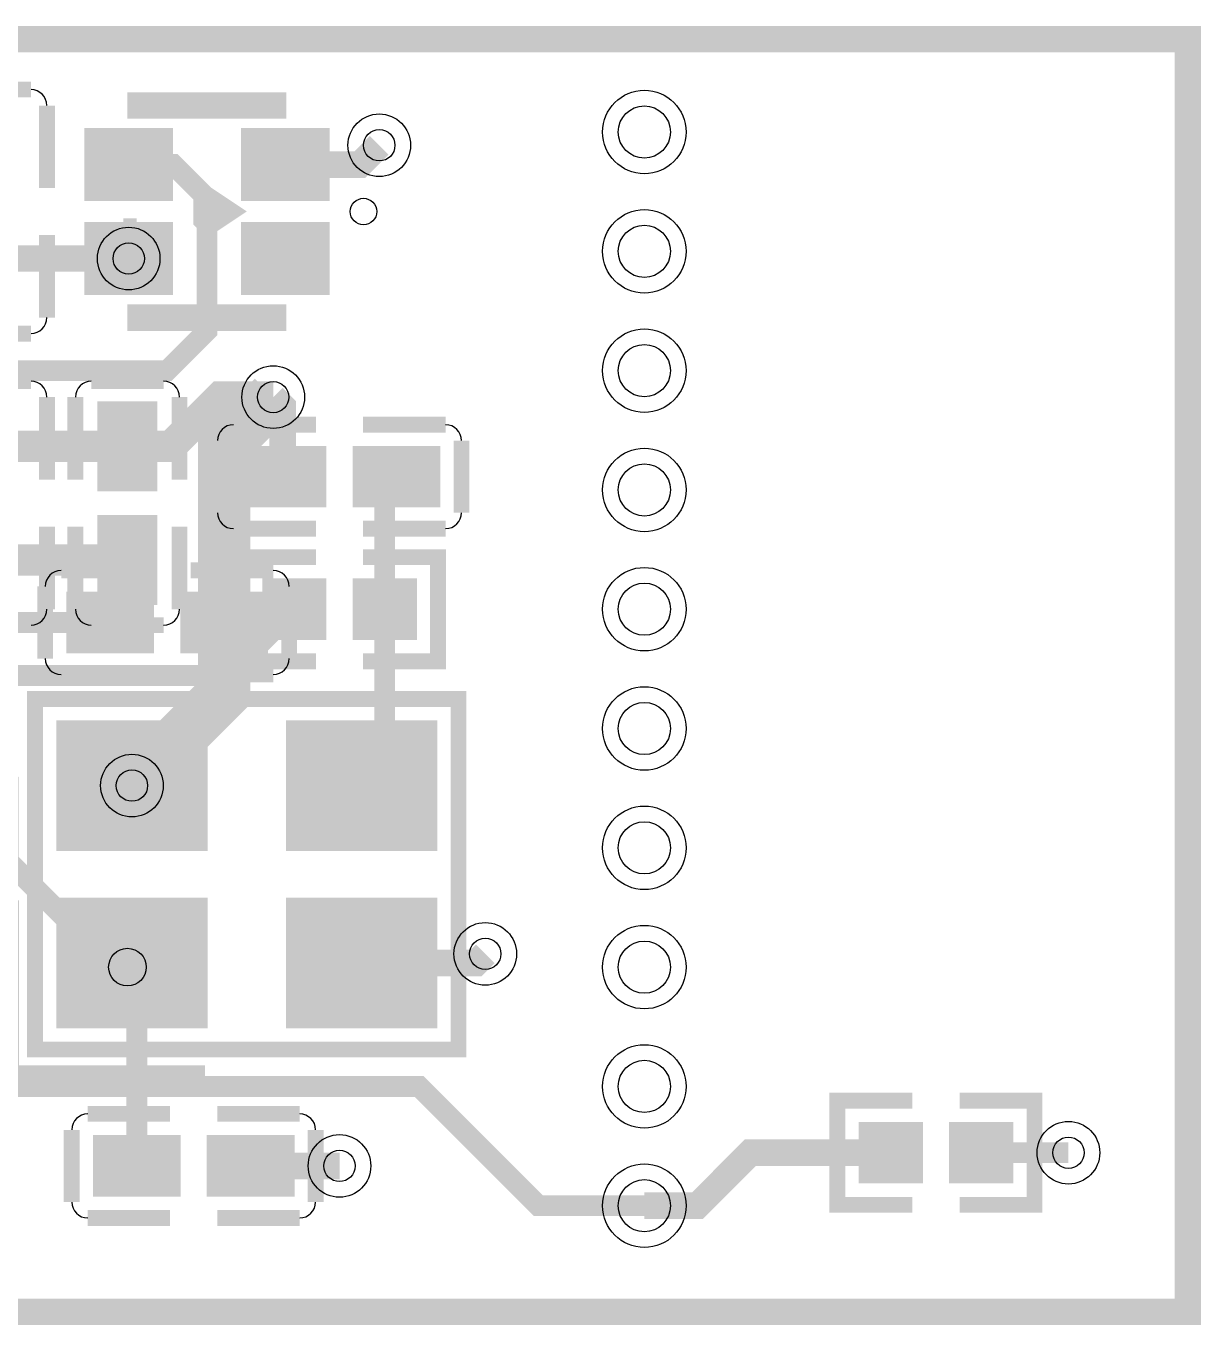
# Model space of a CAD drawing. Header units: millimetres. Extents: x -14 to 27.6, y -5.2 to 7.2.
# Drawn here: x 16.3 to 27.56, y -5.21 to 7.24 of the extents above; entities that cross this region are included whole.
import ezdxf

# ---------------------------------------------------------------- set-up
doc = ezdxf.new("R2010")
doc.units = ezdxf.units.MM
for name, color, linetype, true_color in [('BoardOutLine', 7, 'Continuous', 0xff00ff), ('BottomLayer', 7, 'Continuous', 0x0000ff), ('BottomPasteMaskLayer', 7, 'Continuous', 0x800000), ('BottomSilkLayer', 7, 'Continuous', 0x66cc33), ('BottomSolderMaskLayer', 7, 'Continuous', 0xaa00ff), ('Document', 7, 'Continuous', 0xffffff), ('Hole', 7, 'Continuous', 0x222222), ('Multi-Layer', 7, 'Continuous', 0xc0c0c0), ('TopLayer', 7, 'Continuous', 0xff0000), ('TopPasteMaskLayer', 7, 'Continuous', 0x808080), ('TopSilkLayer', 7, 'Continuous', 0xffcc00), ('TopSolderMaskLayer', 7, 'Continuous', 0x800080)]:
    doc.layers.add(name, color=color, linetype=linetype, true_color=true_color)

msp = doc.modelspace()

# ---------------------------------------------------------------- hatches: boundary and pattern name
at = {"layer": 'BottomLayer'}
for points in [[(17.503, 1.254), (17.503, 1.794), (16.713, 1.794), (16.713, 1.254)], [(17.803, 1.254), (17.803, 1.794), (18.593, 1.794), (18.593, 1.254)]]:
    msp.add_hatch(color=256, dxfattribs=at).paths.add_polyline_path(points)
at = {"layer": 'BottomPasteMaskLayer'}
for points in [[(16.873, 1.749), (16.873, 1.299), (16.923, 1.249), (17.403, 1.249), (17.473, 1.299), (17.473, 1.749), (17.403, 1.799), (16.923, 1.799)], [(17.833, 1.749), (17.833, 1.299), (17.903, 1.249), (18.383, 1.249), (18.433, 1.299), (18.433, 1.749), (18.383, 1.799), (17.903, 1.799)]]:
    msp.add_hatch(color=256, dxfattribs=at).paths.add_polyline_path(points)
at = {"layer": 'BottomSolderMaskLayer'}
for points in [[(17.528, 1.229), (17.528, 1.819), (16.688, 1.819), (16.688, 1.229)], [(17.778, 1.229), (17.778, 1.819), (18.619, 1.819), (18.619, 1.229)]]:
    msp.add_hatch(color=256, dxfattribs=at).paths.add_polyline_path(points)
at = {"layer": 'Document'}
for points in [[(19.121, 5.827), (18.486, 5.827), (18.486, 5.954), (19.121, 5.954)], [(17.907, 5.588), (17.907, 5.334), (18.034, 5.207), (18.415, 5.461), (18.034, 5.715)], [(17.613, 5.016), (17.613, 5.143), (17.359, 5.143), (17.359, 5.397), (17.232, 5.397), (17.232, 5.143), (16.978, 5.143), (16.978, 5.016), (17.232, 5.016), (17.232, 4.762), (17.359, 4.762), (17.359, 5.016)]]:
    msp.add_hatch(color=256, dxfattribs=at).paths.add_polyline_path(points)
at = {"layer": 'TopLayer'}
for points in [[(17.684, 5.586), (16.884, 5.586), (16.884, 6.236), (17.684, 6.236)], [(19.184, 5.586), (18.384, 5.586), (18.384, 6.236), (19.184, 6.236)], [(17.684, 4.686), (16.884, 4.686), (16.884, 5.336), (17.684, 5.336)], [(19.184, 4.686), (18.384, 4.686), (18.384, 5.336), (19.184, 5.336)], [(17.542, 2.817), (17.002, 2.817), (17.002, 3.607), (17.542, 3.607)], [(19.154, 2.651), (19.154, 3.191), (18.364, 3.191), (18.364, 2.651)], [(19.454, 2.651), (19.454, 3.191), (20.244, 3.191), (20.244, 2.651)], [(17.542, 2.517), (17.002, 2.517), (17.002, 1.727), (17.542, 1.727)], [(19.154, 1.921), (19.154, 1.381), (18.588, 1.381), (18.588, 1.921)], [(19.454, 1.921), (19.454, 1.381), (20.02, 1.381), (20.02, 1.921)], [(18.015, 0.561), (18.015, -0.639), (16.615, -0.639), (16.615, 0.561)], [(18.815, 0.561), (18.815, -0.639), (20.215, -0.639), (20.215, 0.561)], [(18.015, -2.339), (18.015, -1.139), (16.615, -1.139), (16.615, -2.339)], [(18.815, -2.339), (18.815, -1.139), (20.215, -1.139), (20.215, -2.339)], [(24.869, -3.826), (24.869, -3.286), (24.303, -3.286), (24.303, -3.826)], [(25.169, -3.826), (25.169, -3.286), (25.735, -3.286), (25.735, -3.826)], [(17.757, -3.413), (17.757, -3.953), (16.967, -3.953), (16.967, -3.413)], [(18.057, -3.413), (18.057, -3.953), (18.847, -3.953), (18.847, -3.413)]]:
    msp.add_hatch(color=256, dxfattribs=at).paths.add_polyline_path(points)
at = {"layer": 'TopPasteMaskLayer'}
for points in [[(17.684, 5.586), (16.884, 5.586), (16.884, 6.236), (17.684, 6.236)], [(19.184, 5.586), (18.384, 5.586), (18.384, 6.236), (19.184, 6.236)], [(17.684, 4.686), (16.884, 4.686), (16.884, 5.336), (17.684, 5.336)], [(19.184, 4.686), (18.384, 4.686), (18.384, 5.336), (19.184, 5.336)], [(17.047, 3.447), (17.497, 3.447), (17.547, 3.397), (17.547, 2.917), (17.497, 2.847), (17.047, 2.847), (16.997, 2.917), (16.997, 3.397)], [(19.124, 3.146), (19.124, 2.696), (19.054, 2.646), (18.574, 2.646), (18.524, 2.696), (18.524, 3.146), (18.574, 3.196), (19.054, 3.196)], [(20.084, 3.146), (20.084, 2.696), (20.034, 2.646), (19.554, 2.646), (19.484, 2.696), (19.484, 3.146), (19.554, 3.196), (20.034, 3.196)], [(17.047, 2.487), (17.497, 2.487), (17.547, 2.417), (17.547, 1.937), (17.497, 1.887), (17.047, 1.887), (16.997, 1.937), (16.997, 2.417)], [(19.169, 1.881), (19.169, 1.421), (19.129, 1.381), (18.628, 1.381), (18.588, 1.421), (18.588, 1.881), (18.628, 1.921), (19.129, 1.921)], [(19.439, 1.881), (19.439, 1.421), (19.479, 1.381), (19.98, 1.381), (20.02, 1.421), (20.02, 1.881), (19.98, 1.921), (19.479, 1.921)], [(18.015, 0.561), (18.015, -0.639), (16.615, -0.639), (16.615, 0.561)], [(18.815, 0.561), (18.815, -0.639), (20.215, -0.639), (20.215, 0.561)], [(18.015, -2.339), (18.015, -1.139), (16.615, -1.139), (16.615, -2.339)], [(18.815, -2.339), (18.815, -1.139), (20.215, -1.139), (20.215, -2.339)], [(24.884, -3.786), (24.884, -3.326), (24.844, -3.286), (24.343, -3.286), (24.303, -3.326), (24.303, -3.786), (24.343, -3.826), (24.844, -3.826)], [(25.154, -3.786), (25.154, -3.326), (25.194, -3.286), (25.695, -3.286), (25.735, -3.326), (25.735, -3.786), (25.695, -3.826), (25.194, -3.826)], [(17.127, -3.908), (17.127, -3.458), (17.177, -3.408), (17.657, -3.408), (17.727, -3.458), (17.727, -3.908), (17.657, -3.958), (17.177, -3.958)], [(18.087, -3.908), (18.087, -3.458), (18.157, -3.408), (18.637, -3.408), (18.687, -3.458), (18.687, -3.908), (18.637, -3.958), (18.157, -3.958)]]:
    msp.add_hatch(color=256, dxfattribs=at).paths.add_polyline_path(points)
at = {"layer": 'TopSilkLayer'}
msp.add_hatch(color=256, dxfattribs=at).paths.add_polyline_path([(17.905, 5.591), (17.905, 5.337), (18.032, 5.21), (18.413, 5.464), (18.032, 5.718)])
at = {"layer": 'TopSolderMaskLayer'}
for points in [[(17.709, 5.561), (16.859, 5.561), (16.859, 6.261), (17.709, 6.261)], [(19.209, 5.561), (18.359, 5.561), (18.359, 6.261), (19.209, 6.261)], [(17.709, 4.661), (16.859, 4.661), (16.859, 5.361), (17.709, 5.361)], [(19.209, 4.661), (18.359, 4.661), (18.359, 5.361), (19.209, 5.361)], [(17.559, 2.78), (16.985, 2.78), (16.985, 3.644), (17.559, 3.644)], [(19.179, 2.626), (19.179, 3.216), (18.339, 3.216), (18.339, 2.626)], [(19.429, 2.626), (19.429, 3.216), (20.27, 3.216), (20.27, 2.626)], [(17.559, 2.554), (16.985, 2.554), (16.985, 1.69), (17.559, 1.69)], [(19.179, 1.946), (19.179, 1.356), (18.563, 1.356), (18.563, 1.946)], [(19.429, 1.946), (19.429, 1.356), (20.045, 1.356), (20.045, 1.946)], [(18.04, 0.587), (18.04, -0.664), (16.59, -0.664), (16.59, 0.587)], [(18.79, 0.587), (18.79, -0.664), (20.24, -0.664), (20.24, 0.587)], [(18.04, -2.364), (18.04, -1.113), (16.59, -1.113), (16.59, -2.364)], [(18.79, -2.364), (18.79, -1.113), (20.24, -1.113), (20.24, -2.364)], [(24.894, -3.851), (24.894, -3.261), (24.278, -3.261), (24.278, -3.851)], [(25.144, -3.851), (25.144, -3.261), (25.76, -3.261), (25.76, -3.851)], [(17.782, -3.388), (17.782, -3.978), (16.942, -3.978), (16.942, -3.388)], [(18.032, -3.388), (18.032, -3.978), (18.873, -3.978), (18.873, -3.388)]]:
    msp.add_hatch(color=256, dxfattribs=at).paths.add_polyline_path(points)

# ---------------------------------------------------------------- linework, layer by layer
at = {"layer": 'BoardOutLine', "const_width": 0.254}
msp.add_lwpolyline([(-13.828, 5.766), (-13.828, 7.112), (27.432, 7.112), (27.432, -5.08), (-13.828, -5.08), (-13.828, 5.766)], close=True, dxfattribs=at)
at = {"layer": 'BottomLayer'}
for points, const_width in [([(18.669, 3.683), (18.198, 3.212), (18.198, 1.524)], 0.5), ([(18.198, 1.524), (18.198, 0.844), (17.315, -0.039)], 0.5), ([(13.208, 1.016), (13.716, 1.524), (17.108, 1.524)], 0.2), ([(14.732, -2.921), (20.066, -2.921), (21.209, -4.064), (22.225, -4.064)], 0.2)]:
    msp.add_lwpolyline(points, dxfattribs=dict(at, const_width=const_width))
at = {"layer": 'BottomSilkLayer', "const_width": 0.152}
for points in [[(16.637, 2.023), (17.427, 2.023)], [(18.669, 2.023), (17.879, 2.023)], [(16.484, 1.178), (16.484, 1.87)], [(18.822, 1.178), (18.822, 1.87)], [(17.427, 1.025), (16.637, 1.025)], [(17.879, 1.025), (18.669, 1.025)]]:
    msp.add_lwpolyline(points, dxfattribs=at)
at = {"layer": 'BottomSilkLayer'}
for centre, start, end in [((16.637, 1.87), 90, 180), ((18.669, 1.87), 0, 90), ((16.637, 1.178), 180, 270), ((18.669, 1.178), 270, 0)]:
    msp.add_arc(centre, 0.152, start, end, dxfattribs=at)
at = {"layer": 'Document'}
msp.add_circle((17.272, -1.778), 0.18, dxfattribs=at)
at = {"layer": 'Hole'}
for centre, radius in [((22.225, 6.223), 0.25), ((19.685, 6.096), 0.15), ((22.225, 5.08), 0.25), ((17.284, 5.011), 0.15), ((22.225, 3.937), 0.25), ((18.669, 3.683), 0.15), ((22.225, 2.794), 0.25), ((22.225, 1.651), 0.25), ((22.225, 0.508), 0.25), ((17.315, -0.039), 0.15), ((22.225, -0.635), 0.25), ((20.701, -1.651), 0.15), ((22.225, -1.778), 0.25), ((22.225, -2.921), 0.25), ((26.289, -3.556), 0.15), ((19.304, -3.683), 0.15), ((22.225, -4.064), 0.25)]:
    msp.add_circle(centre, radius, dxfattribs=at)
at = {"layer": 'Multi-Layer'}
for centre, radius in [((22.225, 6.223), 0.4), ((19.685, 6.096), 0.3), ((22.225, 5.08), 0.4), ((17.284, 5.011), 0.3), ((22.225, 3.937), 0.4), ((18.669, 3.683), 0.3), ((22.225, 2.794), 0.4), ((22.225, 1.651), 0.4), ((22.225, 0.508), 0.4), ((17.315, -0.039), 0.3), ((22.225, -0.635), 0.4), ((20.701, -1.651), 0.3), ((22.225, -1.778), 0.4), ((22.225, -2.921), 0.4), ((26.289, -3.556), 0.3), ((19.304, -3.683), 0.3), ((22.225, -4.064), 0.4)]:
    msp.add_circle(centre, radius, dxfattribs=at)
at = {"layer": 'TopLayer'}
for points, const_width in [([(19.685, 6.096), (19.5, 5.911), (18.784, 5.911)], 0.254), ([(14.472, 3.216), (15.24, 3.216), (15.367, 3.343), (15.367, 3.683), (15.621, 3.937), (17.653, 3.937), (18.034, 4.318), (18.034, 5.588), (17.711, 5.911), (17.284, 5.911)], 0.2), ([(16.002, 4.916), (16.097, 5.011), (17.284, 5.011)], 0.254), ([(18.669, 3.683), (18.161, 3.683), (17.691, 3.213), (17.272, 3.213)], 0.3), ([(18.669, 3.683), (18.759, 3.593), (18.759, 2.921)], 0.254), ([(17.272, 3.212), (16.002, 3.212)], 0.3), ([(19.849, 2.921), (19.737, 2.809), (19.737, 1.651)], 0.2), ([(17.272, 2.122), (16.002, 2.122)], 0.3), ([(14.473, 0.815), (15.801, 0.815), (16.002, 1.016), (18.237, 1.016), (18.872, 1.651)], 0.2), ([(19.515, -0.039), (19.737, 0.183), (19.737, 1.651)], 0.2), ([(14.473, 0.417), (15.712, 0.417), (16.129, 0), (16.129, -0.762), (17.107, -1.74), (17.315, -1.74)], 0.2), ([(20.701, -1.651), (20.613, -1.739), (19.515, -1.739)], 0.254), ([(17.315, -1.739), (17.362, -1.786), (17.362, -3.683)], 0.2), ([(24.586, -3.556), (23.241, -3.556), (22.733, -4.064), (22.225, -4.064)], 0.254), ([(26.289, -3.556), (25.452, -3.556)], 0.2), ([(19.304, -3.683), (18.452, -3.683)], 0.254)]:
    msp.add_lwpolyline(points, dxfattribs=dict(at, const_width=const_width))
at = {"layer": 'TopSilkLayer'}
for points, const_width in [([(15.656, 6.63), (16.348, 6.63)], 0.152), ([(18.796, 6.477), (17.272, 6.477)], 0.254), ([(16.501, 6.477), (16.501, 5.687)], 0.152), ([(16.501, 4.445), (16.501, 5.235)], 0.152), ([(17.272, 4.445), (18.796, 4.445)], 0.254), ([(15.656, 4.292), (16.348, 4.292)], 0.152), ([(15.656, 3.836), (16.348, 3.836)], 0.152), ([(17.618, 3.836), (16.926, 3.836)], 0.152), ([(16.501, 3.683), (16.501, 2.893)], 0.152), ([(16.773, 3.683), (16.773, 2.893)], 0.152), ([(17.771, 2.893), (17.771, 3.683)], 0.152), ([(18.288, 3.42), (19.078, 3.42)], 0.152), ([(20.32, 3.42), (19.53, 3.42)], 0.152), ([(18.135, 2.575), (18.135, 3.267)], 0.152), ([(20.473, 2.575), (20.473, 3.267)], 0.152), ([(16.501, 1.651), (16.501, 2.441)], 0.152), ([(16.773, 1.651), (16.773, 2.441)], 0.152), ([(17.771, 2.441), (17.771, 1.651)], 0.152), ([(19.078, 2.422), (18.288, 2.422)], 0.152), ([(19.53, 2.422), (20.32, 2.422)], 0.152), ([(19.078, 2.15), (18.36, 2.15), (18.36, 1.152), (19.078, 1.152)], 0.152), ([(19.53, 2.15), (20.248, 2.15), (20.248, 1.152), (19.53, 1.152)], 0.152), ([(15.656, 1.498), (16.348, 1.498)], 0.152), ([(17.618, 1.498), (16.926, 1.498)], 0.152), ([(16.158, -1.139), (16.158, -2.796), (18.015, -2.796)], 0.152), ([(24.793, -4.055), (24.075, -4.055), (24.075, -3.057), (24.793, -3.057)], 0.152), ([(25.245, -4.055), (25.963, -4.055), (25.963, -3.057), (25.245, -3.057)], 0.152), ([(17.681, -3.184), (16.891, -3.184)], 0.152), ([(18.133, -3.184), (18.923, -3.184)], 0.152), ([(16.738, -3.337), (16.738, -4.029)], 0.152), ([(19.076, -3.337), (19.076, -4.029)], 0.152), ([(16.891, -4.182), (17.681, -4.182)], 0.152), ([(18.923, -4.182), (18.133, -4.182)], 0.152)]:
    msp.add_lwpolyline(points, dxfattribs=dict(at, const_width=const_width))
at = {"layer": 'TopSilkLayer', "const_width": 0.152}
msp.add_lwpolyline([(16.386, -2.567), (16.386, 0.79), (20.444, 0.79), (20.444, -2.567), (16.386, -2.567)], close=True, dxfattribs=at)
at = {"layer": 'TopSilkLayer'}
msp.add_circle((19.534, 5.461), 0.127, dxfattribs=at)
for centre, start, end in [((16.348, 6.477), 0, 90), ((16.348, 4.445), 270, 360), ((16.348, 3.683), 0, 90), ((16.926, 3.683), 90, 180), ((17.618, 3.683), 0, 90), ((18.288, 3.267), 90, 180), ((20.32, 3.267), 0, 90), ((18.288, 2.575), 180, 270), ((20.32, 2.575), 270, 0), ((16.348, 1.651), 270, 360), ((16.926, 1.651), 180, 270), ((17.618, 1.651), 270, 0), ((16.891, -3.337), 90, 180), ((18.923, -3.337), 360, 90), ((16.891, -4.029), 180, 270), ((18.923, -4.029), 270, 0)]:
    msp.add_arc(centre, 0.152, start, end, dxfattribs=at)

doc.saveas('drawing.dxf')
